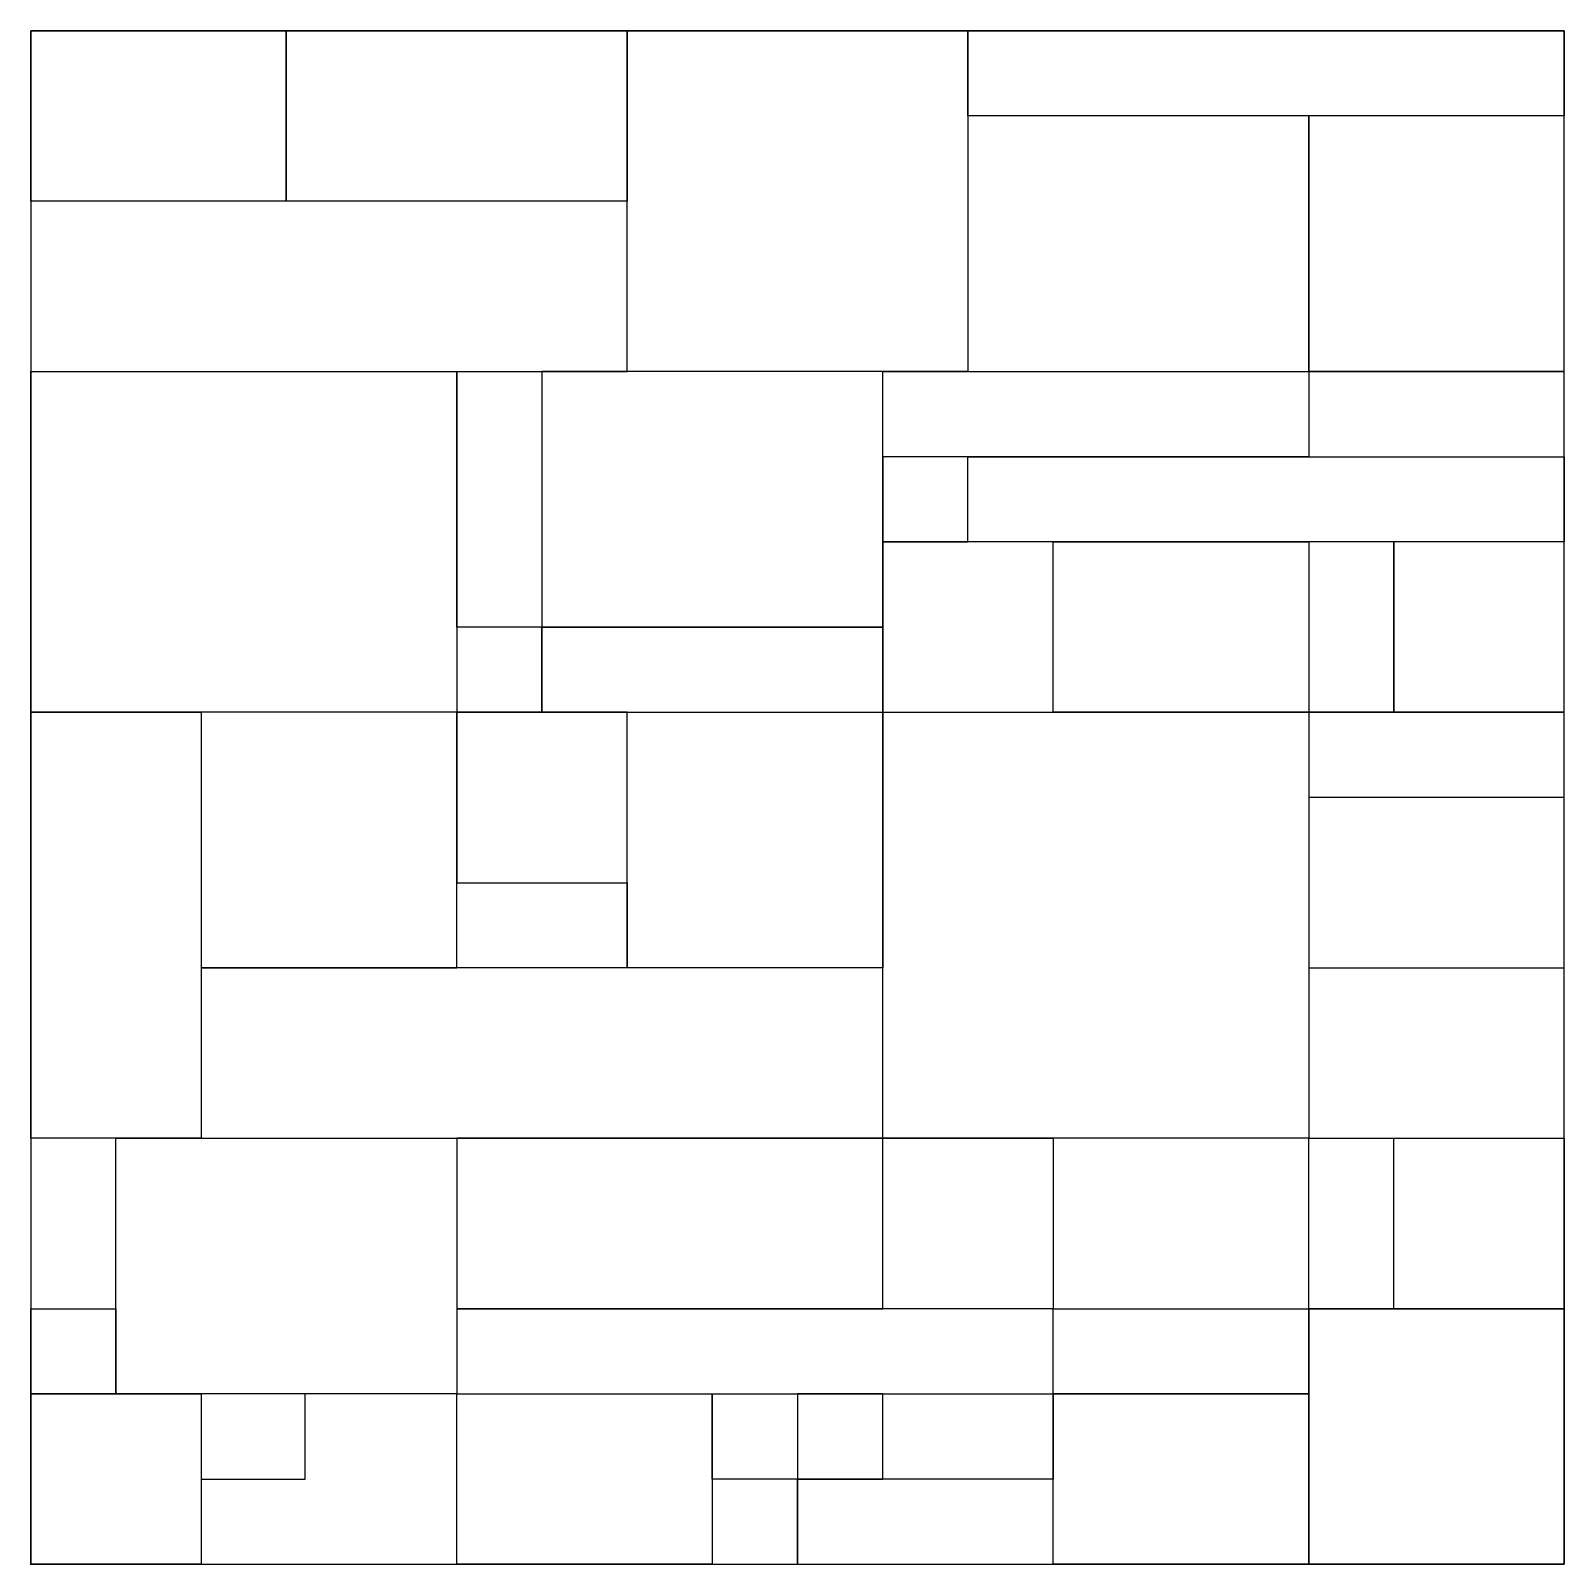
# Model space of a CAD drawing. Header units: millimetres. Extents: x 0 to 90, y 0 to 90.
import ezdxf

# ---------------------------------------------------------------- set-up
doc = ezdxf.new("R2010")
doc.units = ezdxf.units.MM
doc.header["$MEASUREMENT"] = 0
doc.layers.add('Squares v1_Sketch1', color=7, linetype='Continuous')

msp = doc.modelspace()

# ---------------------------------------------------------------- linework, layer by layer
at = {"layer": 'Squares v1_Sketch1'}
for p, q in [((90, 90), (0, 90)), ((0, 90), (15, 90)), ((0, 90), (0, 0)), ((0, 80), (0, 90)), ((15, 80), (15, 90)), ((15, 90), (35, 90)), ((15, 90), (15, 80)), ((35, 90), (35, 80)), ((35, 90), (55, 90)), ((35, 70), (35, 90)), ((55, 85), (55, 90)), ((55, 90), (90, 90)), ((55, 90), (55, 70)), ((90, 0), (90, 90)), ((90, 90), (90, 85)), ((55, 85), (55, 70)), ((90, 85), (55, 85)), ((75, 85), (55, 85)), ((90, 85), (75, 85)), ((75, 70), (75, 85)), ((75, 85), (75, 70)), ((90, 70), (90, 85)), ((35, 80), (0, 80)), ((15, 80), (0, 80)), ((0, 80), (0, 70)), ((35, 80), (15, 80)), ((35, 70), (35, 80)), ((0, 50), (0, 70)), ((0, 70), (35, 70)), ((0, 70), (25, 70)), ((25, 70), (25, 50)), ((25, 55), (25, 70)), ((25, 70), (30, 70)), ((50, 70), (30, 70)), ((30, 70), (30, 55)), ((30, 70), (30, 55)), ((55, 70), (35, 70)), ((50, 55), (50, 70)), ((50, 70), (75, 70)), ((50, 65), (50, 70)), ((55, 70), (75, 70)), ((75, 70), (90, 70)), ((90, 70), (75, 70)), ((75, 70), (75, 65)), ((75, 70), (75, 65)), ((90, 65), (90, 70)), ((75, 65), (50, 65)), ((55, 65), (50, 65)), ((50, 65), (50, 60)), ((55, 60), (55, 65)), ((55, 60), (55, 65)), ((55, 65), (90, 65)), ((75, 65), (90, 65)), ((90, 65), (90, 60)), ((50, 60), (50, 50)), ((60, 60), (50, 60)), ((50, 60), (55, 60)), ((90, 60), (55, 60)), ((60, 60), (75, 60)), ((60, 50), (60, 60)), ((60, 50), (60, 60)), ((75, 60), (75, 50)), ((75, 60), (75, 50)), ((80, 60), (75, 60)), ((90, 60), (80, 60)), ((80, 50), (80, 60)), ((80, 60), (80, 50)), ((90, 50), (90, 60)), ((30, 55), (25, 55)), ((25, 55), (25, 50)), ((30, 55), (25, 55)), ((30, 50), (30, 55)), ((30, 55), (50, 55)), ((30, 55), (30, 50)), ((50, 55), (30, 55)), ((50, 55), (31.068, 55)), ((50, 50), (50, 55)), ((50, 50), (50, 55)), ((25, 50), (0, 50)), ((0, 25), (0, 50)), ((0, 50), (10, 50)), ((25, 50), (10, 50)), ((10, 50), (10, 25)), ((10, 50), (10, 35)), ((25, 50), (30, 50)), ((35, 50), (25, 50)), ((25, 50), (25, 40)), ((25, 35), (25, 50)), ((30, 50), (50, 50)), ((31.068, 50), (50, 50)), ((35, 40), (35, 50)), ((35, 50), (50, 50)), ((35, 35), (35, 50)), ((50, 50), (60, 50)), ((50, 50), (50, 35)), ((50, 25), (50, 50)), ((50, 50), (75, 50)), ((75, 50), (60, 50)), ((75, 50), (80, 50)), ((75, 50), (75, 25)), ((75, 50), (75, 25)), ((90, 50), (75, 50)), ((80, 50), (90, 50)), ((90, 25), (90, 50)), ((75, 45), (75, 35)), ((90, 45), (75, 45)), ((90, 35), (90, 45)), ((25, 40), (35, 40)), ((25, 35), (25, 40)), ((25, 40), (35, 40)), ((35, 40), (35, 35)), ((10, 35), (10, 25)), ((50, 35), (10, 35)), ((10, 35), (25, 35)), ((35, 35), (25, 35)), ((50, 35), (35, 35)), ((50, 25), (50, 35)), ((75, 35), (90, 35)), ((10, 25), (0, 25)), ((0, 25), (0, 15)), ((5, 25), (0, 25)), ((5, 25), (25, 25)), ((5, 10), (5, 25)), ((5, 15), (5, 25)), ((10, 25), (50, 25)), ((25, 25), (25, 15)), ((25, 25), (25, 10)), ((50, 25), (25, 25)), ((50, 15), (50, 25)), ((50, 25), (60, 25)), ((50, 15), (50, 25)), ((75, 25), (50, 25)), ((60, 25), (60, 15)), ((75, 25), (60, 25)), ((60, 25), (60, 15)), ((75, 15), (75, 25)), ((75, 15), (75, 25)), ((75, 25), (90, 25)), ((75, 25), (90, 25)), ((80, 15), (80, 25)), ((80, 25), (90, 25)), ((90, 25), (90, 15)), ((90, 25), (90, 15)), ((0, 15), (5, 15)), ((0, 10), (0, 15)), ((0, 15), (5, 15)), ((5, 15), (5, 10)), ((25, 15), (50, 15)), ((60, 15), (25, 15)), ((25, 15), (25, 10)), ((60, 15), (50, 15)), ((60, 15), (75, 15)), ((60, 10), (60, 15)), ((60, 15), (75, 15)), ((60, 10), (60, 15)), ((75, 15), (90, 15)), ((90, 15), (75, 15)), ((75, 15), (75, 10)), ((75, 0), (75, 15)), ((90, 15), (80, 15)), ((90, 15), (90, 0)), ((0, 10), (10, 10)), ((0, 0), (0, 10)), ((5, 10), (0, 10)), ((25, 10), (5, 10)), ((10, 10), (10, 5)), ((16.103, 10), (10, 10)), ((10, 10), (10, 0)), ((16.103, 5), (16.103, 10)), ((25, 10), (40, 10)), ((25, 10), (60, 10)), ((25, 0), (25, 10)), ((40, 10), (40, 0)), ((40, 5), (40, 10)), ((40, 10), (45, 10)), ((50, 10), (45, 10)), ((45, 10), (45, 5)), ((45, 10), (45, 5)), ((50, 5), (50, 10)), ((50, 10), (60, 10)), ((50, 5), (50, 10)), ((75, 10), (60, 10)), ((60, 10), (75, 10)), ((60, 0), (60, 10)), ((60, 10), (60, 5)), ((75, 10), (75, 0)), ((10, 5), (16.103, 5)), ((45, 5), (40, 5)), ((40, 5), (40, 0)), ((45, 5), (40, 5)), ((45, 0), (45, 5)), ((45, 5), (50, 5)), ((45, 5), (45, 0)), ((60, 5), (45, 5)), ((60, 5), (50, 5)), ((60, 0), (60, 5)), ((0, 0), (90, 0)), ((10, 0), (0, 0)), ((40, 0), (25, 0)), ((40, 0), (45, 0)), ((45, 0), (60, 0)), ((75, 0), (60, 0)), ((90, 0), (75, 0))]:
    msp.add_line(p, q, dxfattribs=at)
msp.add_point((0, 0), dxfattribs=at)

doc.saveas('drawing.dxf')
